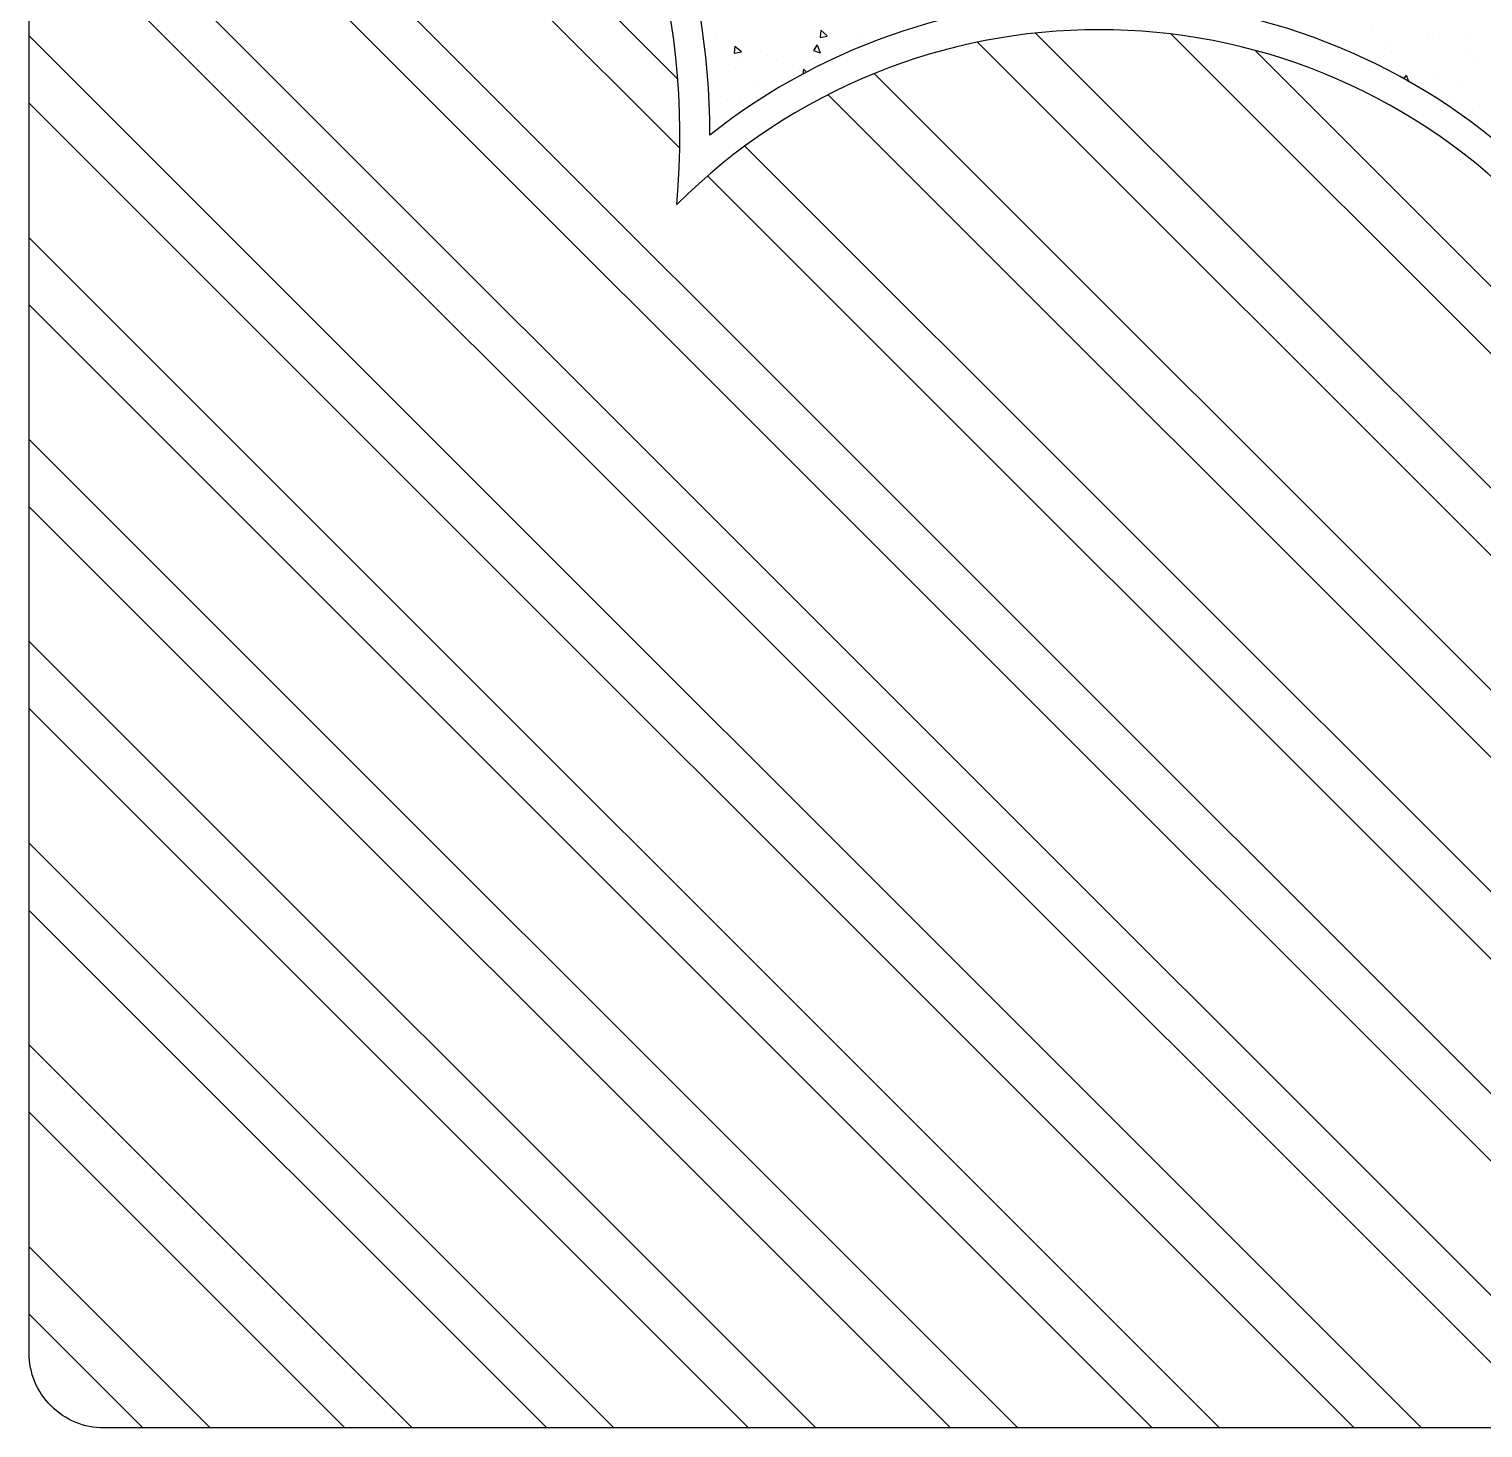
# Model space of a CAD drawing. Header units: inches. Extents: x 6.7 to 49.2, y 11 to 35.8.
# Drawn here: x 14.487 to 15.457, y 12.728 to 13.661 of the extents above; entities that cross this region are included whole.
import ezdxf

# ---------------------------------------------------------------- set-up
doc = ezdxf.new("R2010")
doc.units = ezdxf.units.IN
doc.header["$MEASUREMENT"] = 0
doc.layers.add('4', color=4, linetype='Continuous')

msp = doc.modelspace()

# ---------------------------------------------------------------- linework, layer by layer
at = {"layer": '4'}
for p, q in [((14.48709, 14.06079), (14.91987, 13.62801)), ((14.48709, 14.01589), (14.92131, 13.58167)), ((14.48709, 13.92609), (15.6856, 12.72758)), ((14.48709, 13.88118), (15.64069, 12.72758)), ((14.48709, 13.79138), (15.55089, 12.72758)), ((14.48709, 13.74648), (15.50599, 12.72758)), ((15.01535, 13.66035), (15.01495, 13.65579)), ((15.01536, 13.66038), (15.01974, 13.65671)), ((15.38274, 13.66073), (15.38274, 13.66073)), ((14.48709, 13.65668), (15.41619, 12.72758)), ((14.94575, 13.65871), (14.94575, 13.65871)), ((14.95803, 13.64977), (14.95763, 13.64522)), ((14.95804, 13.64981), (14.96242, 13.64614)), ((15.01298, 13.65062), (15.01042, 13.64683)), ((15.01125, 13.64973), (15.01125, 13.64973)), ((15.01302, 13.65066), (15.01506, 13.64533)), ((15.01496, 13.65568), (15.01974, 13.65657)), ((15.03835, 13.65152), (15.03835, 13.65152)), ((15.04224, 13.65849), (15.04224, 13.65849)), ((15.11994, 13.65245), (15.97463, 12.79776)), ((15.15874, 13.65854), (15.97463, 12.84266)), ((15.2492, 13.65789), (15.97463, 12.93246)), ((15.39491, 13.65025), (15.39491, 13.65025)), ((15.42117, 13.65906), (15.42117, 13.65906)), ((15.42821, 13.65759), (15.42821, 13.65759)), ((15.44871, 13.65809), (15.44871, 13.65809)), ((14.95764, 13.64511), (14.96242, 13.64599)), ((14.96065, 13.64108), (14.96065, 13.64108)), ((14.98004, 13.64337), (14.98004, 13.64337)), ((14.98602, 13.64015), (14.98602, 13.64015)), ((15.01042, 13.64682), (15.01502, 13.64528)), ((15.0121, 13.64271), (15.0121, 13.64271)), ((15.30496, 13.64703), (15.97463, 12.97736)), ((15.39625, 13.64638), (15.39625, 13.64638)), ((15.44542, 13.64761), (15.44542, 13.64761)), ((14.95832, 13.63468), (14.95832, 13.63468)), ((15.00101, 13.63367), (15.00101, 13.63367)), ((15.00387, 13.63437), (15.00337, 13.63115)), ((15.0039, 13.63439), (15.00589, 13.63249)), ((15.01139, 13.63922), (15.01139, 13.63922)), ((15.05109, 13.63149), (15.95255, 12.73003)), ((15.40588, 13.63035), (15.40438, 13.62813)), ((15.40591, 13.63039), (15.40744, 13.62641)), ((15.42497, 13.6302), (15.42497, 13.6302)), ((15.45122, 13.63901), (15.45122, 13.63901)), ((14.9708, 13.62422), (14.9708, 13.62422)), ((15.41725, 13.6244), (15.41725, 13.6244)), ((15.44262, 13.62347), (15.44262, 13.62347)), ((14.48709, 13.61178), (15.37129, 12.72758)), ((14.95338, 13.61427), (14.95338, 13.61427)), ((14.96083, 13.6156), (14.96083, 13.6156)), ((15.02027, 13.61742), (15.9101, 12.72758)), ((15.43583, 13.61315), (15.43583, 13.61315)), ((15.4437, 13.60693), (15.4437, 13.60693)), ((15.45502, 13.61015), (15.45502, 13.61015)), ((14.96473, 13.58315), (15.8203, 12.72758)), ((14.93979, 13.56319), (15.7754, 12.72758)), ((14.48709, 13.52197), (15.28148, 12.72758)), ((14.48709, 13.47707), (15.23658, 12.72758)), ((14.48709, 13.38727), (15.14678, 12.72758)), ((14.48709, 13.34237), (15.10188, 12.72758)), ((14.48709, 13.25257), (15.01208, 12.72758)), ((14.48709, 13.20766), (14.96718, 12.72758)), ((14.48709, 13.11786), (14.87737, 12.72758)), ((14.48709, 13.07296), (14.83247, 12.72758)), ((14.48709, 12.98316), (14.74267, 12.72758)), ((14.48709, 12.93826), (14.69777, 12.72758)), ((14.48709, 12.84845), (14.60796, 12.72758)), ((14.48709, 12.80355), (14.56306, 12.72758))]:
    msp.add_line(p, q, dxfattribs=at)
msp.add_lwpolyline([(14.48709, 14.62758), (15.98709, 14.62758), (15.98709, 12.77758, -0.414214), (15.93709, 12.72758), (14.53709, 12.72758, -0.414214), (14.48709, 12.77758), (14.48709, 14.62758)], format="xyb", dxfattribs=at)
for centre, radius, start, end in [((14.42917, 13.58952, 0.002), 0.4922, 354.70108, 83.24225), ((14.42917, 13.58952, 0.002), 0.5122, 0.10662, 73.1064), ((15.2011, 13.26223, 0.002), 0.41857, 48.5705, 128.35378), ((15.2011, 13.26223, 0.002), 0.39857, 45, 135)]:
    msp.add_arc(centre, radius, start, end, dxfattribs=at)

doc.saveas('drawing.dxf')
